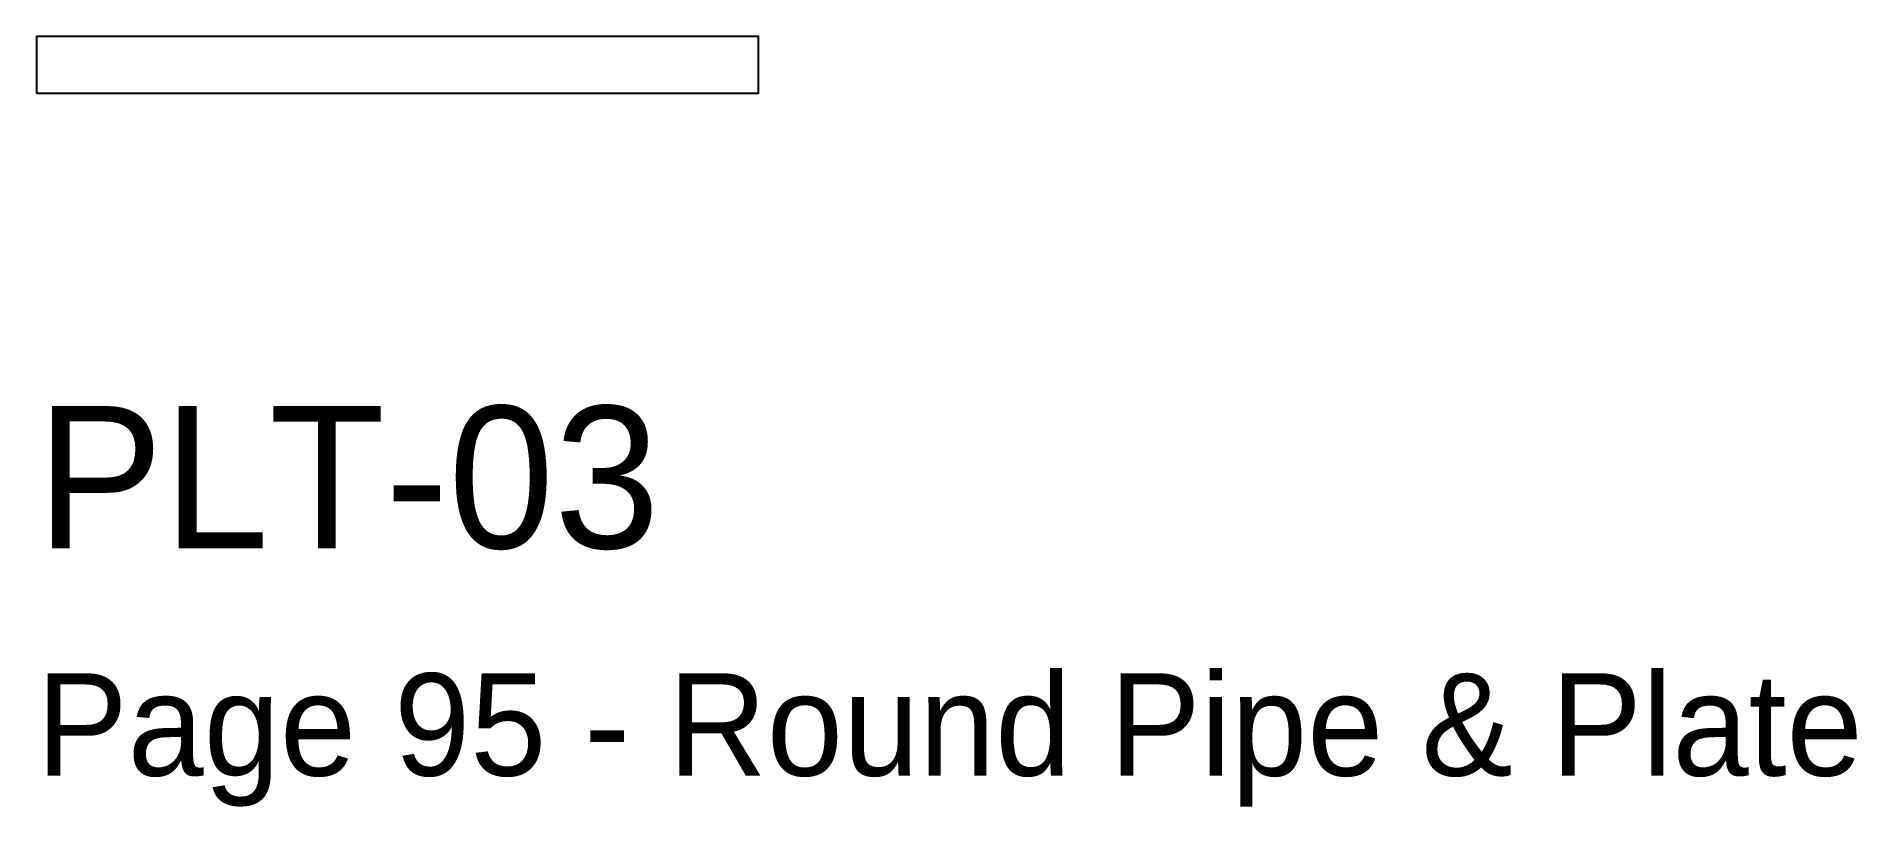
# Model space of a CAD drawing. Header units: millimetres. Extents: x 0 to 32, y -12.5 to 1.
import ezdxf

# ---------------------------------------------------------------- set-up
doc = ezdxf.new("R2010")
doc.units = ezdxf.units.MM
doc.layers.add('INFO', color=7, linetype='Continuous')
doc.layers.add('PROFILE', color=7, linetype='Continuous')

msp = doc.modelspace()

# ---------------------------------------------------------------- linework, layer by layer
at = {"layer": 'PROFILE'}
msp.add_lwpolyline([(0, 0), (12.7, 0), (12.7, 1), (0, 1)], close=True, dxfattribs=at)

# ---------------------------------------------------------------- texts
at = {"layer": 'INFO'}
for s, height, p in [('PLT-03', 2.5, (0, -8)), ('Page 95 - Round Pipe & Plate', 1.8, (0, -12))]:
    msp.add_text(s, height=height, dxfattribs=at).set_placement(p)

doc.saveas('drawing.dxf')
